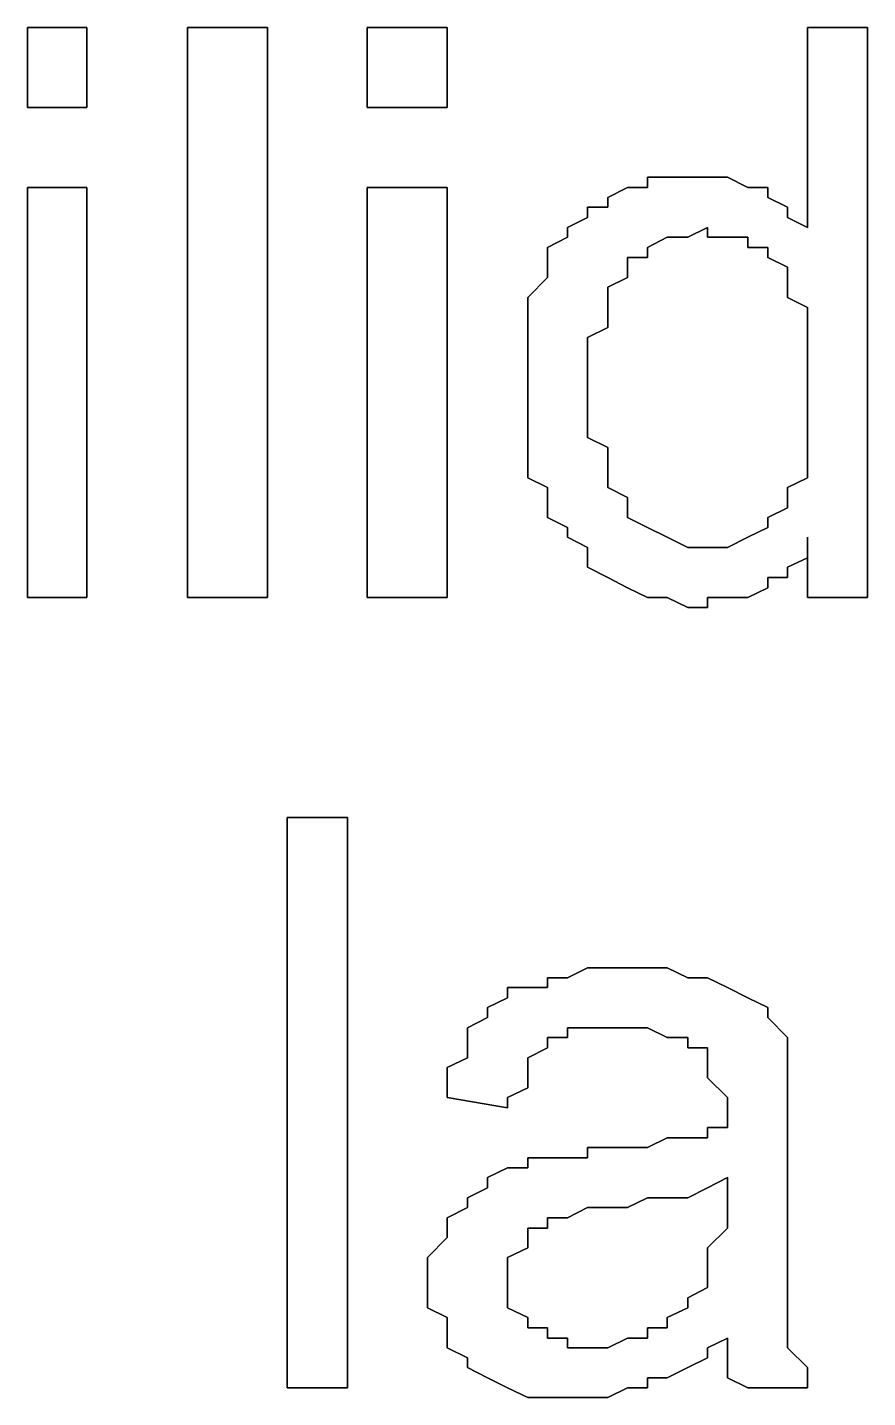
# Model space of a CAD drawing. Header units: metres. Extents: x 2.9 to 42.8, y 1.7 to 28.7.
# Drawn here: x 38.4634 to 38.6115, y 14.9243 to 15.1659 of the extents above; entities that cross this region are included whole.
import ezdxf

# ---------------------------------------------------------------- set-up
doc = ezdxf.new("R2010")
doc.units = ezdxf.units.M
doc.layers.add('GRIS', color=8, linetype='Continuous')

msp = doc.modelspace()

# ---------------------------------------------------------------- linework, layer by layer
at = {"layer": 'GRIS', "lineweight": -3}
for points in [[(38.4739, 15.1659), (38.4634, 15.1659), (38.4739, 15.1659)], [(38.4634, 15.1659), (38.4634, 15.1518), (38.4634, 15.1659)], [(38.4739, 15.1518), (38.4739, 15.1659), (38.4739, 15.1518)], [(38.5057, 15.1659), (38.4916, 15.1659), (38.5057, 15.1659)], [(38.4916, 15.1659), (38.4916, 15.0654), (38.4916, 15.1659)], [(38.5057, 15.0654), (38.5057, 15.1659), (38.5057, 15.0654)], [(38.5374, 15.1659), (38.5233, 15.1659), (38.5374, 15.1659)], [(38.5233, 15.1659), (38.5233, 15.1518), (38.5233, 15.1659)], [(38.5374, 15.1518), (38.5374, 15.1659), (38.5374, 15.1518)], [(38.6115, 15.1659), (38.6009, 15.1659), (38.6115, 15.1659)], [(38.6009, 15.1659), (38.6009, 15.1306), (38.6009, 15.1659)], [(38.6115, 15.0654), (38.6115, 15.1659), (38.6115, 15.0654)], [(38.4634, 15.1518), (38.4739, 15.1518), (38.4634, 15.1518)], [(38.5233, 15.1518), (38.5374, 15.1518), (38.5233, 15.1518)], [(38.5762, 15.1395), (38.5727, 15.1395), (38.5762, 15.1395)], [(38.5727, 15.1395), (38.5727, 15.1377), (38.5727, 15.1395)], [(38.5798, 15.1395), (38.5762, 15.1395), (38.5798, 15.1395)], [(38.5833, 15.1395), (38.5798, 15.1395), (38.5833, 15.1395)], [(38.5868, 15.1395), (38.5833, 15.1395), (38.5868, 15.1395)], [(38.5904, 15.1377), (38.5868, 15.1395), (38.5904, 15.1377)], [(38.4739, 15.1377), (38.4634, 15.1377), (38.4739, 15.1377)], [(38.4634, 15.1377), (38.4634, 15.0654), (38.4634, 15.1377)], [(38.4739, 15.0654), (38.4739, 15.1377), (38.4739, 15.0654)], [(38.5374, 15.1377), (38.5233, 15.1377), (38.5374, 15.1377)], [(38.5233, 15.1377), (38.5233, 15.0654), (38.5233, 15.1377)], [(38.5374, 15.0654), (38.5374, 15.1377), (38.5374, 15.0654)], [(38.5692, 15.1377), (38.5657, 15.1359), (38.5692, 15.1377)], [(38.5727, 15.1377), (38.5692, 15.1377), (38.5727, 15.1377)], [(38.5939, 15.1377), (38.5904, 15.1377), (38.5939, 15.1377)], [(38.5939, 15.1359), (38.5939, 15.1377), (38.5939, 15.1359)], [(38.5657, 15.1342), (38.5621, 15.1342), (38.5657, 15.1342)], [(38.5621, 15.1342), (38.5621, 15.1324), (38.5621, 15.1342)], [(38.5657, 15.1359), (38.5657, 15.1342), (38.5657, 15.1359)], [(38.5974, 15.1342), (38.5939, 15.1359), (38.5974, 15.1342)], [(38.5974, 15.1324), (38.5974, 15.1342), (38.5974, 15.1324)], [(38.5621, 15.1324), (38.5586, 15.1306), (38.5621, 15.1324)], [(38.6009, 15.1306), (38.5974, 15.1324), (38.6009, 15.1306)], [(38.5586, 15.1306), (38.5586, 15.1289), (38.5586, 15.1306)], [(38.5798, 15.1289), (38.5833, 15.1306), (38.5798, 15.1289)], [(38.5833, 15.1306), (38.5833, 15.1289), (38.5833, 15.1306)], [(38.5586, 15.1289), (38.5551, 15.1271), (38.5586, 15.1289)], [(38.5551, 15.1271), (38.5551, 15.1236), (38.5551, 15.1271)], [(38.5727, 15.1271), (38.5762, 15.1289), (38.5727, 15.1271)], [(38.5727, 15.1253), (38.5727, 15.1271), (38.5727, 15.1253)], [(38.5762, 15.1289), (38.5798, 15.1289), (38.5762, 15.1289)], [(38.5833, 15.1289), (38.5868, 15.1289), (38.5833, 15.1289)], [(38.5868, 15.1289), (38.5904, 15.1289), (38.5868, 15.1289)], [(38.5904, 15.1289), (38.5904, 15.1271), (38.5904, 15.1289)], [(38.5904, 15.1271), (38.5939, 15.1271), (38.5904, 15.1271)], [(38.5939, 15.1271), (38.5939, 15.1253), (38.5939, 15.1271)], [(38.5692, 15.1236), (38.5692, 15.1253), (38.5692, 15.1236)], [(38.5692, 15.1253), (38.5727, 15.1253), (38.5692, 15.1253)], [(38.5939, 15.1253), (38.5974, 15.1236), (38.5939, 15.1253)], [(38.5551, 15.1218), (38.5516, 15.1183), (38.5551, 15.1218)], [(38.5551, 15.1236), (38.5551, 15.1218), (38.5551, 15.1236)], [(38.5657, 15.1201), (38.5692, 15.1218), (38.5657, 15.1201)], [(38.5692, 15.1218), (38.5692, 15.1236), (38.5692, 15.1218)], [(38.5974, 15.1236), (38.5974, 15.1218), (38.5974, 15.1236)], [(38.5974, 15.1218), (38.5974, 15.1201), (38.5974, 15.1218)], [(38.5657, 15.1183), (38.5657, 15.1201), (38.5657, 15.1183)], [(38.5974, 15.1201), (38.5974, 15.1183), (38.5974, 15.1201)], [(38.5516, 15.1183), (38.5516, 15.1165), (38.5516, 15.1183)], [(38.5657, 15.1165), (38.5657, 15.1183), (38.5657, 15.1165)], [(38.5974, 15.1183), (38.6009, 15.1165), (38.5974, 15.1183)], [(38.5516, 15.1165), (38.5516, 15.1148), (38.5516, 15.1165)], [(38.5516, 15.1148), (38.5516, 15.1112), (38.5516, 15.1148)], [(38.5657, 15.113), (38.5657, 15.1165), (38.5657, 15.113)], [(38.6009, 15.1165), (38.6009, 15.1148), (38.6009, 15.1165)], [(38.6009, 15.1148), (38.6009, 15.1112), (38.6009, 15.1148)], [(38.5621, 15.1112), (38.5657, 15.113), (38.5621, 15.1112)], [(38.5516, 15.1112), (38.5516, 15.1095), (38.5516, 15.1112)], [(38.5621, 15.1095), (38.5621, 15.1112), (38.5621, 15.1095)], [(38.6009, 15.1112), (38.6009, 15.1095), (38.6009, 15.1112)], [(38.5516, 15.1095), (38.5516, 15.1077), (38.5516, 15.1095)], [(38.5516, 15.1077), (38.5516, 15.1042), (38.5516, 15.1077)], [(38.5621, 15.1059), (38.5621, 15.1095), (38.5621, 15.1059)], [(38.6009, 15.1095), (38.6009, 15.1077), (38.6009, 15.1095)], [(38.6009, 15.1077), (38.6009, 15.1042), (38.6009, 15.1077)], [(38.5621, 15.1024), (38.5621, 15.1059), (38.5621, 15.1024)], [(38.5516, 15.1042), (38.5516, 15.1024), (38.5516, 15.1042)], [(38.6009, 15.1042), (38.6009, 15.1007), (38.6009, 15.1042)], [(38.5516, 15.1024), (38.5516, 15.1007), (38.5516, 15.1024)], [(38.5516, 15.1007), (38.5516, 15.0989), (38.5516, 15.1007)], [(38.5621, 15.0989), (38.5621, 15.1024), (38.5621, 15.0989)], [(38.6009, 15.1007), (38.6009, 15.0989), (38.6009, 15.1007)], [(38.5516, 15.0989), (38.5516, 15.0954), (38.5516, 15.0989)], [(38.5621, 15.0971), (38.5621, 15.0989), (38.5621, 15.0971)], [(38.6009, 15.0989), (38.6009, 15.0954), (38.6009, 15.0989)], [(38.5516, 15.0954), (38.5516, 15.0936), (38.5516, 15.0954)], [(38.5621, 15.0936), (38.5621, 15.0971), (38.5621, 15.0936)], [(38.6009, 15.0954), (38.6009, 15.0936), (38.6009, 15.0954)], [(38.5516, 15.0936), (38.5516, 15.0918), (38.5516, 15.0936)], [(38.5657, 15.0918), (38.5621, 15.0936), (38.5657, 15.0918)], [(38.6009, 15.0936), (38.6009, 15.0901), (38.6009, 15.0936)], [(38.5516, 15.0918), (38.5516, 15.0883), (38.5516, 15.0918)], [(38.5657, 15.0883), (38.5657, 15.0918), (38.5657, 15.0883)], [(38.5516, 15.0883), (38.5516, 15.0865), (38.5516, 15.0883)], [(38.5657, 15.0865), (38.5657, 15.0883), (38.5657, 15.0865)], [(38.6009, 15.0901), (38.6009, 15.0883), (38.6009, 15.0901)], [(38.6009, 15.0883), (38.6009, 15.0865), (38.6009, 15.0883)], [(38.5516, 15.0865), (38.5551, 15.0848), (38.5516, 15.0865)], [(38.5657, 15.0848), (38.5657, 15.0865), (38.5657, 15.0848)], [(38.6009, 15.0865), (38.5974, 15.0848), (38.6009, 15.0865)], [(38.5551, 15.0848), (38.5551, 15.083), (38.5551, 15.0848)], [(38.5692, 15.083), (38.5657, 15.0848), (38.5692, 15.083)], [(38.5974, 15.0848), (38.5974, 15.083), (38.5974, 15.0848)], [(38.5551, 15.083), (38.5551, 15.0812), (38.5551, 15.083)], [(38.5551, 15.0812), (38.5551, 15.0795), (38.5551, 15.0812)], [(38.5692, 15.0812), (38.5692, 15.083), (38.5692, 15.0812)], [(38.5692, 15.0795), (38.5692, 15.0812), (38.5692, 15.0795)], [(38.5974, 15.0812), (38.5939, 15.0795), (38.5974, 15.0812)], [(38.5974, 15.083), (38.5974, 15.0812), (38.5974, 15.083)], [(38.5551, 15.0795), (38.5586, 15.0777), (38.5551, 15.0795)], [(38.5727, 15.0777), (38.5692, 15.0795), (38.5727, 15.0777)], [(38.5939, 15.0795), (38.5939, 15.0777), (38.5939, 15.0795)], [(38.5586, 15.0777), (38.5586, 15.076), (38.5586, 15.0777)], [(38.5586, 15.076), (38.5621, 15.0742), (38.5586, 15.076)], [(38.5762, 15.076), (38.5727, 15.0777), (38.5762, 15.076)], [(38.5798, 15.0742), (38.5762, 15.076), (38.5798, 15.0742)], [(38.5904, 15.076), (38.5868, 15.0742), (38.5904, 15.076)], [(38.5939, 15.0777), (38.5904, 15.076), (38.5939, 15.0777)], [(38.6009, 15.0724), (38.6009, 15.076), (38.6009, 15.0724)], [(38.6009, 15.076), (38.6009, 15.0654), (38.6009, 15.076)], [(38.5621, 15.0742), (38.5621, 15.0724), (38.5621, 15.0742)], [(38.5833, 15.0742), (38.5798, 15.0742), (38.5833, 15.0742)], [(38.5868, 15.0742), (38.5833, 15.0742), (38.5868, 15.0742)], [(38.5621, 15.0724), (38.5621, 15.0707), (38.5621, 15.0724)], [(38.5974, 15.0707), (38.6009, 15.0724), (38.5974, 15.0707)], [(38.5621, 15.0707), (38.5657, 15.0689), (38.5621, 15.0707)], [(38.5657, 15.0689), (38.5692, 15.0671), (38.5657, 15.0689)], [(38.5939, 15.0671), (38.5939, 15.0689), (38.5939, 15.0671)], [(38.5939, 15.0689), (38.5974, 15.0689), (38.5939, 15.0689)], [(38.5974, 15.0689), (38.5974, 15.0707), (38.5974, 15.0689)], [(38.5692, 15.0671), (38.5727, 15.0654), (38.5692, 15.0671)], [(38.5904, 15.0654), (38.5939, 15.0671), (38.5904, 15.0654)], [(38.4634, 15.0654), (38.4739, 15.0654), (38.4634, 15.0654)], [(38.4916, 15.0654), (38.5057, 15.0654), (38.4916, 15.0654)], [(38.5233, 15.0654), (38.5374, 15.0654), (38.5233, 15.0654)], [(38.5727, 15.0654), (38.5762, 15.0654), (38.5727, 15.0654)], [(38.5762, 15.0654), (38.5798, 15.0636), (38.5762, 15.0654)], [(38.5833, 15.0636), (38.5833, 15.0654), (38.5833, 15.0636)], [(38.5833, 15.0654), (38.5868, 15.0654), (38.5833, 15.0654)], [(38.5868, 15.0654), (38.5904, 15.0654), (38.5868, 15.0654)], [(38.6009, 15.0654), (38.6115, 15.0654), (38.6009, 15.0654)], [(38.5798, 15.0636), (38.5833, 15.0636), (38.5798, 15.0636)], [(38.5198, 15.0266), (38.5092, 15.0266), (38.5198, 15.0266)], [(38.5092, 15.0266), (38.5092, 14.926), (38.5092, 15.0266)], [(38.5198, 14.926), (38.5198, 15.0266), (38.5198, 14.926)], [(38.5621, 15.0001), (38.5586, 14.9983), (38.5621, 15.0001)], [(38.5657, 15.0001), (38.5621, 15.0001), (38.5657, 15.0001)], [(38.5692, 15.0001), (38.5657, 15.0001), (38.5692, 15.0001)], [(38.5727, 15.0001), (38.5692, 15.0001), (38.5727, 15.0001)], [(38.5762, 15.0001), (38.5727, 15.0001), (38.5762, 15.0001)], [(38.5798, 14.9983), (38.5762, 15.0001), (38.5798, 14.9983)], [(38.5516, 14.9966), (38.548, 14.9966), (38.5516, 14.9966)], [(38.548, 14.9966), (38.548, 14.9948), (38.548, 14.9966)], [(38.5551, 14.9966), (38.5516, 14.9966), (38.5551, 14.9966)], [(38.5586, 14.9983), (38.5551, 14.9983), (38.5586, 14.9983)], [(38.5551, 14.9983), (38.5551, 14.9966), (38.5551, 14.9983)], [(38.5833, 14.9983), (38.5798, 14.9983), (38.5833, 14.9983)], [(38.5868, 14.9966), (38.5833, 14.9983), (38.5868, 14.9966)], [(38.5904, 14.9948), (38.5868, 14.9966), (38.5904, 14.9948)], [(38.548, 14.9948), (38.5445, 14.9931), (38.548, 14.9948)], [(38.5939, 14.9931), (38.5904, 14.9948), (38.5939, 14.9931)], [(38.5445, 14.9913), (38.541, 14.9895), (38.5445, 14.9913)], [(38.5445, 14.9931), (38.5445, 14.9913), (38.5445, 14.9931)], [(38.5939, 14.9913), (38.5939, 14.9931), (38.5939, 14.9913)], [(38.5974, 14.9878), (38.5939, 14.9913), (38.5974, 14.9878)], [(38.541, 14.9895), (38.541, 14.9878), (38.541, 14.9895)], [(38.5586, 14.9878), (38.5586, 14.9895), (38.5586, 14.9878)], [(38.5586, 14.9895), (38.5621, 14.9895), (38.5586, 14.9895)], [(38.5621, 14.9895), (38.5657, 14.9895), (38.5621, 14.9895)], [(38.5657, 14.9895), (38.5692, 14.9895), (38.5657, 14.9895)], [(38.5692, 14.9895), (38.5727, 14.9895), (38.5692, 14.9895)], [(38.5727, 14.9895), (38.5762, 14.9878), (38.5727, 14.9895)], [(38.541, 14.9878), (38.541, 14.9842), (38.541, 14.9878)], [(38.5551, 14.986), (38.5551, 14.9878), (38.5551, 14.986)], [(38.5551, 14.9878), (38.5586, 14.9878), (38.5551, 14.9878)], [(38.5762, 14.9878), (38.5798, 14.9878), (38.5762, 14.9878)], [(38.5798, 14.9878), (38.5798, 14.986), (38.5798, 14.9878)], [(38.5974, 14.986), (38.5974, 14.9878), (38.5974, 14.986)], [(38.541, 14.9842), (38.5374, 14.9825), (38.541, 14.9842)], [(38.5516, 14.9842), (38.5551, 14.986), (38.5516, 14.9842)], [(38.5516, 14.9825), (38.5516, 14.9842), (38.5516, 14.9825)], [(38.5798, 14.986), (38.5833, 14.986), (38.5798, 14.986)], [(38.5833, 14.986), (38.5833, 14.9842), (38.5833, 14.986)], [(38.5833, 14.9842), (38.5833, 14.9825), (38.5833, 14.9842)], [(38.5974, 14.9842), (38.5974, 14.986), (38.5974, 14.9842)], [(38.5974, 14.9825), (38.5974, 14.9842), (38.5974, 14.9825)], [(38.5374, 14.9825), (38.5374, 14.9807), (38.5374, 14.9825)], [(38.5516, 14.9789), (38.5516, 14.9825), (38.5516, 14.9789)], [(38.5833, 14.9825), (38.5833, 14.9807), (38.5833, 14.9825)], [(38.5974, 14.9807), (38.5974, 14.9825), (38.5974, 14.9807)], [(38.5374, 14.9807), (38.5374, 14.9772), (38.5374, 14.9807)], [(38.5833, 14.9807), (38.5868, 14.9772), (38.5833, 14.9807)], [(38.5974, 14.9772), (38.5974, 14.9807), (38.5974, 14.9772)], [(38.5374, 14.9772), (38.548, 14.9754), (38.5374, 14.9772)], [(38.548, 14.9772), (38.5516, 14.9789), (38.548, 14.9772)], [(38.548, 14.9754), (38.548, 14.9772), (38.548, 14.9754)], [(38.5868, 14.9772), (38.5868, 14.9754), (38.5868, 14.9772)], [(38.5974, 14.9754), (38.5974, 14.9772), (38.5974, 14.9754)], [(38.5868, 14.9754), (38.5868, 14.9719), (38.5868, 14.9754)], [(38.5974, 14.9719), (38.5974, 14.9754), (38.5974, 14.9719)], [(38.5762, 14.9701), (38.5727, 14.9684), (38.5762, 14.9701)], [(38.5798, 14.9701), (38.5762, 14.9701), (38.5798, 14.9701)], [(38.5833, 14.9701), (38.5798, 14.9701), (38.5833, 14.9701)], [(38.5868, 14.9719), (38.5833, 14.9719), (38.5868, 14.9719)], [(38.5833, 14.9719), (38.5833, 14.9701), (38.5833, 14.9719)], [(38.5974, 14.956), (38.5974, 14.9719), (38.5974, 14.956)], [(38.5657, 14.9684), (38.5621, 14.9684), (38.5657, 14.9684)], [(38.5621, 14.9684), (38.5621, 14.9666), (38.5621, 14.9684)], [(38.5692, 14.9684), (38.5657, 14.9684), (38.5692, 14.9684)], [(38.5727, 14.9684), (38.5692, 14.9684), (38.5727, 14.9684)], [(38.548, 14.9648), (38.5445, 14.9631), (38.548, 14.9648)], [(38.5516, 14.9648), (38.548, 14.9648), (38.5516, 14.9648)], [(38.5551, 14.9666), (38.5516, 14.9666), (38.5551, 14.9666)], [(38.5516, 14.9666), (38.5516, 14.9648), (38.5516, 14.9666)], [(38.5586, 14.9666), (38.5551, 14.9666), (38.5586, 14.9666)], [(38.5621, 14.9666), (38.5586, 14.9666), (38.5621, 14.9666)], [(38.5445, 14.9631), (38.5445, 14.9613), (38.5445, 14.9631)], [(38.5833, 14.9613), (38.5868, 14.9631), (38.5833, 14.9613)], [(38.5868, 14.9631), (38.5868, 14.9578), (38.5868, 14.9631)], [(38.5445, 14.9613), (38.541, 14.9595), (38.5445, 14.9613)], [(38.5798, 14.9595), (38.5833, 14.9613), (38.5798, 14.9595)], [(38.541, 14.9578), (38.5374, 14.956), (38.541, 14.9578)], [(38.541, 14.9595), (38.541, 14.9578), (38.541, 14.9595)], [(38.5586, 14.956), (38.5621, 14.9578), (38.5586, 14.956)], [(38.5621, 14.9578), (38.5657, 14.9578), (38.5621, 14.9578)], [(38.5657, 14.9578), (38.5692, 14.9578), (38.5657, 14.9578)], [(38.5692, 14.9578), (38.5727, 14.9595), (38.5692, 14.9578)], [(38.5727, 14.9595), (38.5762, 14.9595), (38.5727, 14.9595)], [(38.5762, 14.9595), (38.5798, 14.9595), (38.5762, 14.9595)], [(38.5868, 14.9578), (38.5868, 14.9542), (38.5868, 14.9578)], [(38.5374, 14.956), (38.5374, 14.9542), (38.5374, 14.956)], [(38.5551, 14.9542), (38.5551, 14.956), (38.5551, 14.9542)], [(38.5551, 14.956), (38.5586, 14.956), (38.5551, 14.956)], [(38.5974, 14.9525), (38.5974, 14.956), (38.5974, 14.9525)], [(38.5374, 14.9542), (38.5374, 14.9525), (38.5374, 14.9542)], [(38.5516, 14.9525), (38.5516, 14.9542), (38.5516, 14.9525)], [(38.5516, 14.9542), (38.5551, 14.9542), (38.5516, 14.9542)], [(38.5868, 14.9542), (38.5833, 14.9507), (38.5868, 14.9542)], [(38.5374, 14.9525), (38.5339, 14.949), (38.5374, 14.9525)], [(38.548, 14.949), (38.5516, 14.9507), (38.548, 14.949)], [(38.5516, 14.9507), (38.5516, 14.9525), (38.5516, 14.9507)], [(38.5833, 14.9507), (38.5833, 14.949), (38.5833, 14.9507)], [(38.5974, 14.949), (38.5974, 14.9525), (38.5974, 14.949)], [(38.5339, 14.949), (38.5339, 14.9472), (38.5339, 14.949)], [(38.548, 14.9472), (38.548, 14.949), (38.548, 14.9472)], [(38.5833, 14.949), (38.5833, 14.9472), (38.5833, 14.949)], [(38.5974, 14.9454), (38.5974, 14.949), (38.5974, 14.9454)], [(38.5339, 14.9472), (38.5339, 14.9454), (38.5339, 14.9472)], [(38.5339, 14.9454), (38.5339, 14.9419), (38.5339, 14.9454)], [(38.548, 14.9454), (38.548, 14.9472), (38.548, 14.9454)], [(38.548, 14.9437), (38.548, 14.9454), (38.548, 14.9437)], [(38.5833, 14.9472), (38.5833, 14.9454), (38.5833, 14.9472)], [(38.5833, 14.9454), (38.5833, 14.9437), (38.5833, 14.9454)], [(38.5974, 14.9437), (38.5974, 14.9454), (38.5974, 14.9437)], [(38.548, 14.9401), (38.548, 14.9437), (38.548, 14.9401)], [(38.5833, 14.9437), (38.5798, 14.9419), (38.5833, 14.9437)], [(38.5974, 14.9401), (38.5974, 14.9437), (38.5974, 14.9401)], [(38.5339, 14.9419), (38.5339, 14.9401), (38.5339, 14.9419)], [(38.5798, 14.9419), (38.5798, 14.9401), (38.5798, 14.9419)], [(38.5339, 14.9401), (38.5374, 14.9384), (38.5339, 14.9401)], [(38.5374, 14.9384), (38.5374, 14.9348), (38.5374, 14.9384)], [(38.5516, 14.9384), (38.548, 14.9401), (38.5516, 14.9384)], [(38.5516, 14.9366), (38.5516, 14.9384), (38.5516, 14.9366)], [(38.5798, 14.9401), (38.5762, 14.9384), (38.5798, 14.9401)], [(38.5762, 14.9384), (38.5762, 14.9366), (38.5762, 14.9384)], [(38.5974, 14.9384), (38.5974, 14.9401), (38.5974, 14.9384)], [(38.5974, 14.9366), (38.5974, 14.9384), (38.5974, 14.9366)], [(38.5551, 14.9366), (38.5516, 14.9366), (38.5551, 14.9366)], [(38.5551, 14.9348), (38.5551, 14.9366), (38.5551, 14.9348)], [(38.5762, 14.9366), (38.5727, 14.9366), (38.5762, 14.9366)], [(38.5727, 14.9366), (38.5727, 14.9348), (38.5727, 14.9366)], [(38.5974, 14.9348), (38.5974, 14.9366), (38.5974, 14.9348)], [(38.5374, 14.9348), (38.5374, 14.9331), (38.5374, 14.9348)], [(38.5586, 14.9348), (38.5551, 14.9348), (38.5586, 14.9348)], [(38.5586, 14.9331), (38.5586, 14.9348), (38.5586, 14.9331)], [(38.5692, 14.9348), (38.5657, 14.9331), (38.5692, 14.9348)], [(38.5727, 14.9348), (38.5692, 14.9348), (38.5727, 14.9348)], [(38.5833, 14.9331), (38.5868, 14.9348), (38.5833, 14.9331)], [(38.5868, 14.9348), (38.5868, 14.9331), (38.5868, 14.9348)], [(38.5974, 14.9331), (38.5974, 14.9348), (38.5974, 14.9331)], [(38.5374, 14.9331), (38.541, 14.9313), (38.5374, 14.9331)], [(38.541, 14.9313), (38.541, 14.9296), (38.541, 14.9313)], [(38.5621, 14.9331), (38.5586, 14.9331), (38.5621, 14.9331)], [(38.5657, 14.9331), (38.5621, 14.9331), (38.5657, 14.9331)], [(38.5798, 14.9296), (38.5833, 14.9313), (38.5798, 14.9296)], [(38.5833, 14.9313), (38.5833, 14.9331), (38.5833, 14.9313)], [(38.5868, 14.9331), (38.5868, 14.9296), (38.5868, 14.9331)], [(38.6009, 14.9296), (38.5974, 14.9331), (38.6009, 14.9296)], [(38.541, 14.9296), (38.5445, 14.9278), (38.541, 14.9296)], [(38.5762, 14.9278), (38.5798, 14.9296), (38.5762, 14.9278)], [(38.5868, 14.9296), (38.5868, 14.9278), (38.5868, 14.9296)], [(38.6009, 14.9278), (38.6009, 14.9296), (38.6009, 14.9278)], [(38.5445, 14.9278), (38.548, 14.926), (38.5445, 14.9278)], [(38.5727, 14.926), (38.5727, 14.9278), (38.5727, 14.926)], [(38.5727, 14.9278), (38.5762, 14.9278), (38.5727, 14.9278)], [(38.5868, 14.9278), (38.5904, 14.926), (38.5868, 14.9278)], [(38.6009, 14.926), (38.6009, 14.9278), (38.6009, 14.926)], [(38.5092, 14.926), (38.5198, 14.926), (38.5092, 14.926)], [(38.548, 14.926), (38.5516, 14.9243), (38.548, 14.926)], [(38.5516, 14.9243), (38.5551, 14.9243), (38.5516, 14.9243)], [(38.5551, 14.9243), (38.5586, 14.9243), (38.5551, 14.9243)], [(38.5586, 14.9243), (38.5621, 14.9243), (38.5586, 14.9243)], [(38.5621, 14.9243), (38.5657, 14.9243), (38.5621, 14.9243)], [(38.5657, 14.9243), (38.5692, 14.926), (38.5657, 14.9243)], [(38.5692, 14.926), (38.5727, 14.926), (38.5692, 14.926)], [(38.5904, 14.926), (38.6009, 14.926), (38.5904, 14.926)]]:
    msp.add_lwpolyline(points, dxfattribs=at)

doc.saveas('drawing.dxf')
